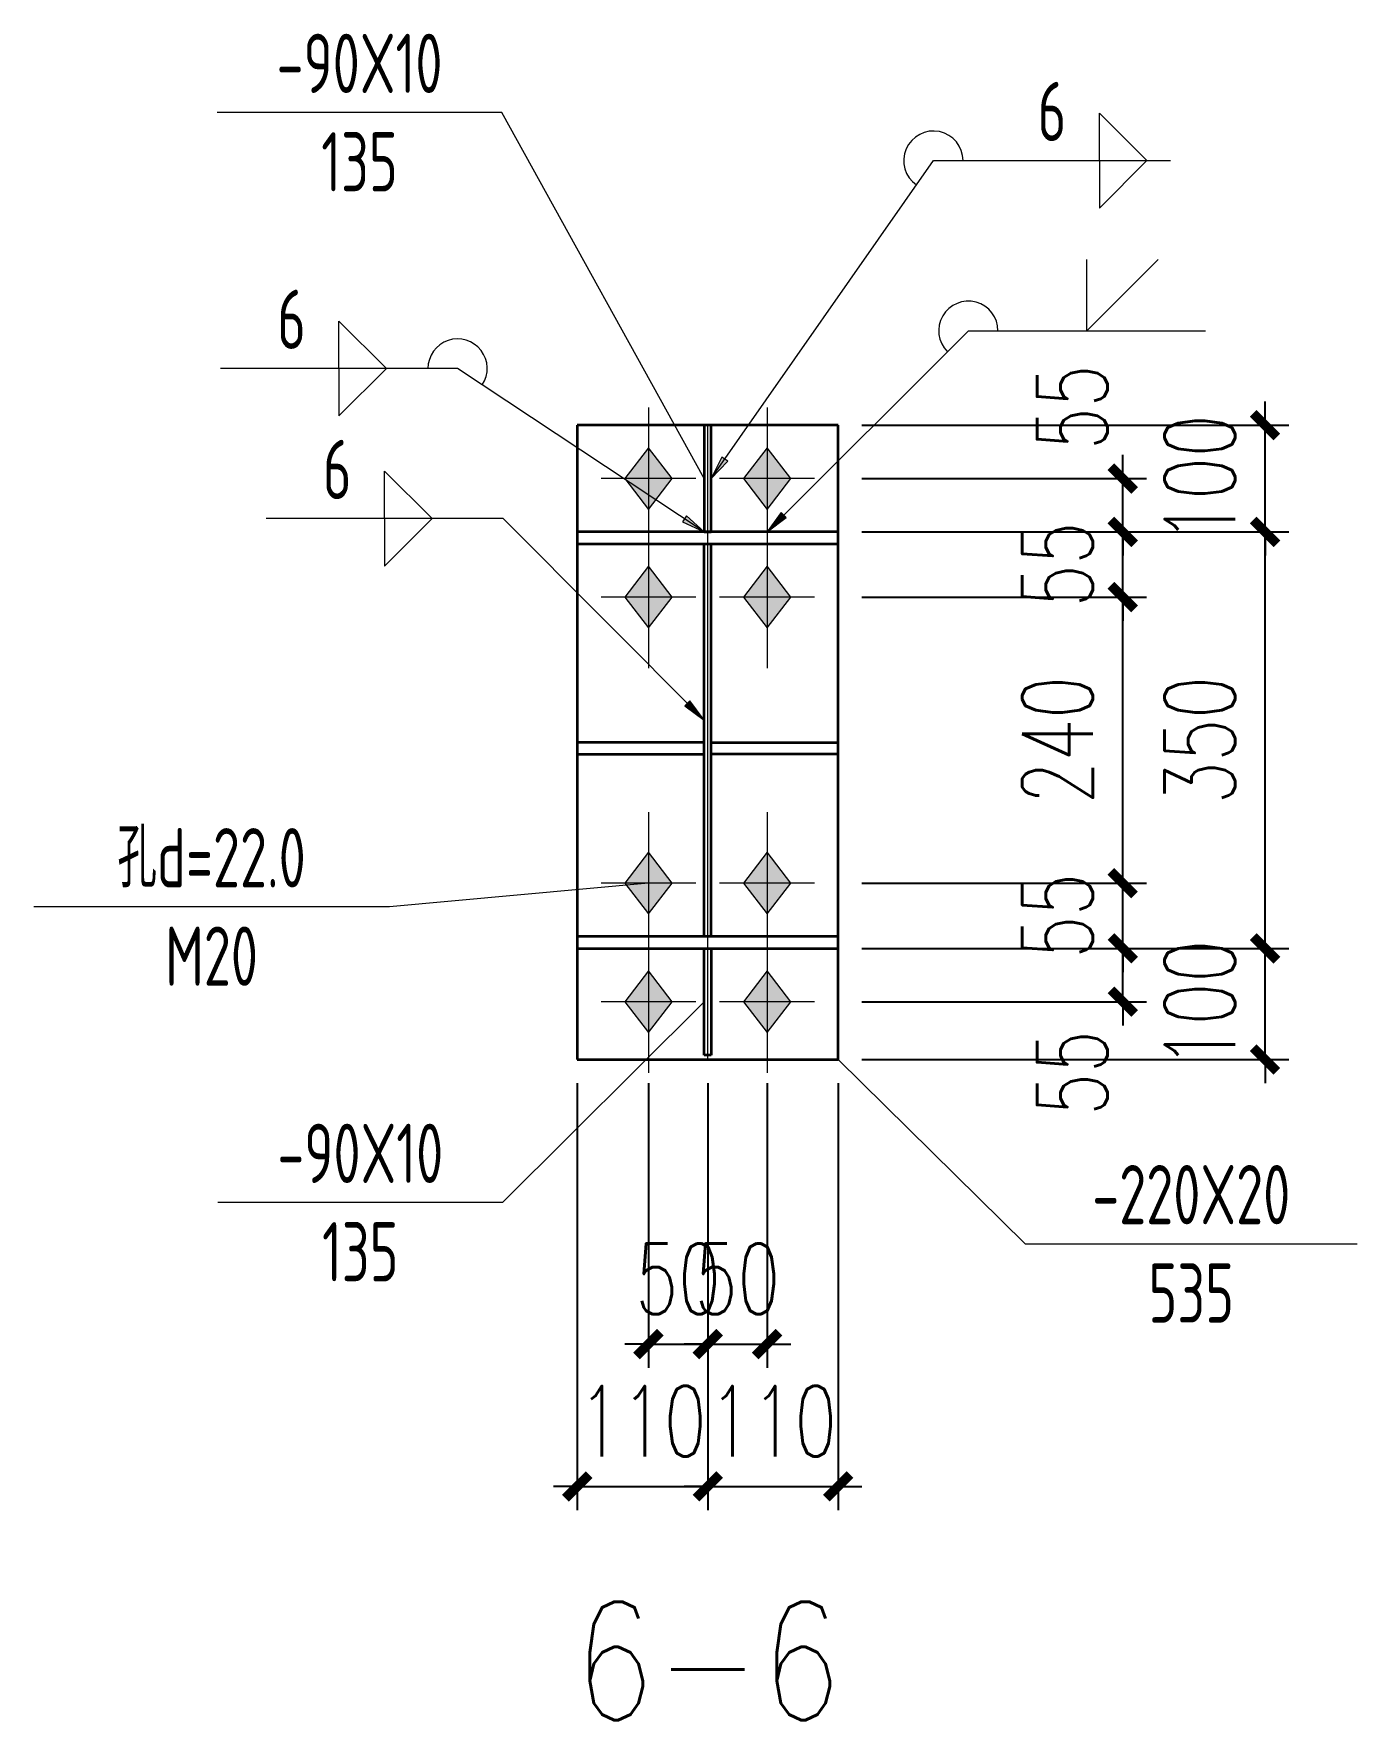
# Model space of a CAD drawing. Extents: x -33967 to 1773478, y -1022458 to -784650.
# Drawn here: x 1744413 to 1749994, y -1014415 to -1007303 of the extents above; entities that cross this region are included whole.
import ezdxf
from ezdxf.enums import TextEntityAlignment as Align

# ---------------------------------------------------------------- set-up
doc = ezdxf.new("R2010")
doc.units = 0
doc.header["$LTSCALE"] = 1000
doc.header["$MEASUREMENT"] = 0
doc.linetypes.add('线型6', pattern=[8.75, 5, -1.25, 1.25, -1.25])
for name, color, linetype, lineweight in [('10', 9, 'Continuous', 18), ('20', 2, 'Continuous', 35), ('焊缝标注', 9, 'Continuous', 18), ('螺栓孔标注', 9, 'Continuous', 18), ('钢板标注', 9, 'Continuous', 18)]:
    doc.layers.add(name, color=color, linetype=linetype, lineweight=lineweight)
doc.layers.add('GL', color=150, linetype='Continuous')
doc.layers.add('PUB_TEXT', color=7, linetype='Continuous')
doc.styles.add('_TCH_DIM_T3', font='SIMPLEX', dxfattribs={"width": 0.705882, "bigfont": 'GBCBIG'})
doc.styles.add('FromPkpm', font='Pkpmeng', dxfattribs={"width": 0.7, "bigfont": 'Pkpmchn'})
doc.styles.add('SIM-TSSC', font='simplex.shx', dxfattribs={"width": 0.8, "bigfont": 'tssdchn.shx'})
doc.dimstyles.new('TCH_100_5', dxfattribs={"dimtxt": 297.5, "dimasz": 100, "dimexe": 100, "dimexo": 100, "dimgap": 126.25, "dimtad": 1, "dimdec": 0, "dimlfac": 0.2, "dimzin": 0, "dimdsep": 46, "dimtxsty": '_TCH_DIM_T3', "dimblk": 'ARCHTICK', "dimcen": 0.09, "dimclrd": 126, "dimclre": 126, "dimclrt": 7, "dimazin": 2, "dimtfac": 1, "dimtdec": 0, "dimtix": 1, "dimtmove": 2, "dimatfit": 3, "dimfxl": 1, "dimtolj": 1, "dimtzin": 0, "dimarcsym": 0})

# ---------------------------------------------------------------- blocks, each defined once
blk = doc.blocks.new('_ArchTick')
at = {"color": 0, "linetype": 'ByBlock', "const_width": 0.4}
blk.add_lwpolyline([(-0.5, -0.5), (0.5, 0.5)], dxfattribs=at)
blk = doc.blocks.new('*D541')
at = {"layer": 'Defpoints', "color": 0, "transparency": 16777216}
for p in [(1747804.8, -1009179), (1749004.8, -1009179), (1747804.8, -1009404)]:
    blk.add_point(p, dxfattribs=at)
at = {"layer": 'GL', "color": 126, "lineweight": -2, "transparency": 16777216}
for p, q in [((1749004.8, -1009179), (1749004.8, -1009079)), ((1747904.8, -1009179), (1749104.8, -1009179)), ((1749004.8, -1009404), (1749004.8, -1009179)), ((1747904.8, -1009404), (1749104.8, -1009404)), ((1749004.8, -1009404), (1749004.8, -1009504))]:
    blk.add_line(p, q, dxfattribs=at)
at = {"layer": 'GL', "color": 126, "lineweight": -2, "transparency": 16777216, "xscale": 100, "yscale": 100, "zscale": 100}
for p, rotation in [((1749004.8, -1009179), 270), ((1749004.8, -1009404), 90)]:
    blk.add_blockref('_ArchTick', p, dxfattribs=dict(at, rotation=rotation))
at = {"layer": 'GL', "color": 7, "transparency": 16777216, "insert": (1748792.3, -1008878.5), "char_height": 297.5, "attachment_point": 5, "rotation": 90, "style": '_TCH_DIM_T3'}
blk.add_mtext('\\A1;55', dxfattribs=at)
blk = doc.blocks.new('*D542')
at = {"layer": 'Defpoints', "color": 0, "transparency": 16777216}
for p in [(1747804.8, -1009404), (1749004.8, -1009404), (1747804.8, -1009679)]:
    blk.add_point(p, dxfattribs=at)
at = {"layer": 'GL', "color": 126, "lineweight": -2, "transparency": 16777216}
for p, q in [((1749004.8, -1009404), (1749004.8, -1009304)), ((1747904.8, -1009404), (1749104.8, -1009404)), ((1749004.8, -1009679), (1749004.8, -1009404)), ((1747904.8, -1009679), (1749104.8, -1009679)), ((1749004.8, -1009679), (1749004.8, -1009779))]:
    blk.add_line(p, q, dxfattribs=at)
at = {"layer": 'GL', "color": 126, "lineweight": -2, "transparency": 16777216, "xscale": 100, "yscale": 100, "zscale": 100}
for p, rotation in [((1749004.8, -1009404), 270), ((1749004.8, -1009679), 90)]:
    blk.add_blockref('_ArchTick', p, dxfattribs=dict(at, rotation=rotation))
at = {"layer": 'GL', "color": 7, "transparency": 16777216, "insert": (1748729.8, -1009541.5), "char_height": 297.5, "attachment_point": 5, "rotation": 90, "style": '_TCH_DIM_T3'}
blk.add_mtext('\\A1;55', dxfattribs=at)
blk = doc.blocks.new('*D543')
at = {"layer": 'Defpoints', "color": 0, "transparency": 16777216}
for p in [(1747804.8, -1011160.2), (1749004.8, -1011160.2), (1747804.8, -1011385.2)]:
    blk.add_point(p, dxfattribs=at)
at = {"layer": 'GL', "color": 126, "lineweight": -2, "transparency": 16777216}
for p, q in [((1749004.8, -1011160.2), (1749004.8, -1011060.2)), ((1747904.8, -1011160.2), (1749104.8, -1011160.2)), ((1749004.8, -1011385.2), (1749004.8, -1011160.2)), ((1747904.8, -1011385.2), (1749104.8, -1011385.2)), ((1749004.8, -1011385.2), (1749004.8, -1011485.2))]:
    blk.add_line(p, q, dxfattribs=at)
at = {"layer": 'GL', "color": 126, "lineweight": -2, "transparency": 16777216, "xscale": 100, "yscale": 100, "zscale": 100}
for p, rotation in [((1749004.8, -1011160.2), 270), ((1749004.8, -1011385.2), 90)]:
    blk.add_blockref('_ArchTick', p, dxfattribs=dict(at, rotation=rotation))
at = {"layer": 'GL', "color": 7, "transparency": 16777216, "insert": (1748792.3, -1011685.7), "char_height": 297.5, "attachment_point": 5, "rotation": 90, "style": '_TCH_DIM_T3'}
blk.add_mtext('\\A1;55', dxfattribs=at)
blk = doc.blocks.new('*D544')
at = {"layer": 'Defpoints', "color": 0, "transparency": 16777216}
for p in [(1747804.8, -1010885.2), (1749004.8, -1010885.2), (1747804.8, -1011160.2)]:
    blk.add_point(p, dxfattribs=at)
at = {"layer": 'GL', "color": 126, "lineweight": -2, "transparency": 16777216}
for p, q in [((1749004.8, -1010885.2), (1749004.8, -1010785.2)), ((1747904.8, -1010885.2), (1749104.8, -1010885.2)), ((1749004.8, -1011160.2), (1749004.8, -1010885.2)), ((1747904.8, -1011160.2), (1749104.8, -1011160.2)), ((1749004.8, -1011160.2), (1749004.8, -1011260.2))]:
    blk.add_line(p, q, dxfattribs=at)
at = {"layer": 'GL', "color": 126, "lineweight": -2, "transparency": 16777216, "xscale": 100, "yscale": 100, "zscale": 100}
for p, rotation in [((1749004.8, -1010885.2), 270), ((1749004.8, -1011160.2), 90)]:
    blk.add_blockref('_ArchTick', p, dxfattribs=dict(at, rotation=rotation))
at = {"layer": 'GL', "color": 7, "transparency": 16777216, "insert": (1748729.8, -1011022.7), "char_height": 297.5, "attachment_point": 5, "rotation": 90, "style": '_TCH_DIM_T3'}
blk.add_mtext('\\A1;55', dxfattribs=at)
blk = doc.blocks.new('*D545')
at = {"layer": 'Defpoints', "color": 0, "transparency": 16777216}
for p in [(1747804.8, -1009679), (1749004.8, -1009679), (1747804.8, -1010885.2)]:
    blk.add_point(p, dxfattribs=at)
at = {"layer": 'GL', "color": 126, "lineweight": -2, "transparency": 16777216}
for p, q in [((1747904.8, -1009679), (1749104.8, -1009679)), ((1749004.8, -1010885.2), (1749004.8, -1009679)), ((1747904.8, -1010885.2), (1749104.8, -1010885.2))]:
    blk.add_line(p, q, dxfattribs=at)
at = {"layer": 'GL', "color": 126, "lineweight": -2, "transparency": 16777216, "xscale": 100, "yscale": 100, "zscale": 100}
for p, rotation in [((1749004.8, -1009679), 90), ((1749004.8, -1010885.2), 270)]:
    blk.add_blockref('_ArchTick', p, dxfattribs=dict(at, rotation=rotation))
at = {"layer": 'GL', "color": 7, "transparency": 16777216, "insert": (1748729.8, -1010282.1), "char_height": 297.5, "attachment_point": 5, "rotation": 90, "style": '_TCH_DIM_T3'}
blk.add_mtext('\\A1;240', dxfattribs=at)
blk = doc.blocks.new('*D546')
at = {"layer": 'Defpoints', "color": 0, "transparency": 16777216}
for p in [(1747004.8, -1011629), (1747254.8, -1011629), (1747254.8, -1012829)]:
    blk.add_point(p, dxfattribs=at)
at = {"layer": 'GL', "color": 126, "lineweight": -2, "transparency": 16777216}
for p, q in [((1747004.8, -1011729), (1747004.8, -1012929)), ((1747254.8, -1011729), (1747254.8, -1012929)), ((1747004.8, -1012829), (1746904.8, -1012829)), ((1747004.8, -1012829), (1747254.8, -1012829)), ((1747254.8, -1012829), (1747354.8, -1012829))]:
    blk.add_line(p, q, dxfattribs=at)
at = {"layer": 'GL', "color": 126, "lineweight": -2, "transparency": 16777216, "xscale": 100, "yscale": 100, "zscale": 100}
blk.add_blockref('_ArchTick', (1747004.8, -1012829), dxfattribs=at)
at = {"layer": 'GL', "color": 126, "lineweight": -2, "transparency": 16777216, "xscale": 100, "yscale": 100, "zscale": 100, "rotation": 180}
blk.add_blockref('_ArchTick', (1747254.8, -1012829), dxfattribs=at)
at = {"layer": 'GL', "color": 7, "transparency": 16777216, "insert": (1747129.8, -1012554), "char_height": 297.5, "attachment_point": 5, "style": '_TCH_DIM_T3'}
blk.add_mtext('\\A1;50', dxfattribs=at)
blk = doc.blocks.new('*D547')
at = {"layer": 'Defpoints', "color": 0, "transparency": 16777216}
for p in [(1747254.8, -1011629), (1747504.8, -1011629), (1747504.8, -1012829)]:
    blk.add_point(p, dxfattribs=at)
at = {"layer": 'GL', "color": 126, "lineweight": -2, "transparency": 16777216}
for p, q in [((1747254.8, -1011729), (1747254.8, -1012929)), ((1747504.8, -1011729), (1747504.8, -1012929)), ((1747254.8, -1012829), (1747154.8, -1012829)), ((1747254.8, -1012829), (1747504.8, -1012829)), ((1747504.8, -1012829), (1747604.8, -1012829))]:
    blk.add_line(p, q, dxfattribs=at)
at = {"layer": 'GL', "color": 126, "lineweight": -2, "transparency": 16777216, "xscale": 100, "yscale": 100, "zscale": 100}
blk.add_blockref('_ArchTick', (1747254.8, -1012829), dxfattribs=at)
at = {"layer": 'GL', "color": 126, "lineweight": -2, "transparency": 16777216, "xscale": 100, "yscale": 100, "zscale": 100, "rotation": 180}
blk.add_blockref('_ArchTick', (1747504.8, -1012829), dxfattribs=at)
at = {"layer": 'GL', "color": 7, "transparency": 16777216, "insert": (1747379.8, -1012554), "char_height": 297.5, "attachment_point": 5, "style": '_TCH_DIM_T3'}
blk.add_mtext('\\A1;50', dxfattribs=at)
blk = doc.blocks.new('*D548')
at = {"layer": 'Defpoints', "color": 0, "transparency": 16777216}
for p in [(1746704.8, -1011629), (1747254.8, -1011629), (1747254.8, -1013429)]:
    blk.add_point(p, dxfattribs=at)
at = {"layer": 'GL', "color": 126, "lineweight": -2, "transparency": 16777216}
for p, q in [((1746704.8, -1011729), (1746704.8, -1013529)), ((1747254.8, -1011729), (1747254.8, -1013529)), ((1746704.8, -1013429), (1746604.8, -1013429)), ((1746704.8, -1013429), (1747254.8, -1013429)), ((1747254.8, -1013429), (1747354.8, -1013429))]:
    blk.add_line(p, q, dxfattribs=at)
at = {"layer": 'GL', "color": 126, "lineweight": -2, "transparency": 16777216, "xscale": 100, "yscale": 100, "zscale": 100}
blk.add_blockref('_ArchTick', (1746704.8, -1013429), dxfattribs=at)
at = {"layer": 'GL', "color": 126, "lineweight": -2, "transparency": 16777216, "xscale": 100, "yscale": 100, "zscale": 100, "rotation": 180}
blk.add_blockref('_ArchTick', (1747254.8, -1013429), dxfattribs=at)
at = {"layer": 'GL', "color": 7, "transparency": 16777216, "insert": (1746979.8, -1013154), "char_height": 297.5, "attachment_point": 5, "style": '_TCH_DIM_T3'}
blk.add_mtext('\\A1;110', dxfattribs=at)
blk = doc.blocks.new('*D549')
at = {"layer": 'Defpoints', "color": 0, "transparency": 16777216}
for p in [(1747254.8, -1011629), (1747804.8, -1011629), (1747804.8, -1013429)]:
    blk.add_point(p, dxfattribs=at)
at = {"layer": 'GL', "color": 126, "lineweight": -2, "transparency": 16777216}
for p, q in [((1747254.8, -1011729), (1747254.8, -1013529)), ((1747804.8, -1011729), (1747804.8, -1013529)), ((1747254.8, -1013429), (1747154.8, -1013429)), ((1747254.8, -1013429), (1747804.8, -1013429)), ((1747804.8, -1013429), (1747904.8, -1013429))]:
    blk.add_line(p, q, dxfattribs=at)
at = {"layer": 'GL', "color": 126, "lineweight": -2, "transparency": 16777216, "xscale": 100, "yscale": 100, "zscale": 100}
blk.add_blockref('_ArchTick', (1747254.8, -1013429), dxfattribs=at)
at = {"layer": 'GL', "color": 126, "lineweight": -2, "transparency": 16777216, "xscale": 100, "yscale": 100, "zscale": 100, "rotation": 180}
blk.add_blockref('_ArchTick', (1747804.8, -1013429), dxfattribs=at)
at = {"layer": 'GL', "color": 7, "transparency": 16777216, "insert": (1747529.8, -1013154), "char_height": 297.5, "attachment_point": 5, "style": '_TCH_DIM_T3'}
blk.add_mtext('\\A1;110', dxfattribs=at)
blk = doc.blocks.new('*D550')
at = {"layer": 'Defpoints', "color": 0, "transparency": 16777216}
for p in [(1747804.8, -1011160.2), (1749604.8, -1011160.2), (1747804.8, -1011629)]:
    blk.add_point(p, dxfattribs=at)
at = {"layer": 'GL', "color": 126, "lineweight": -2, "transparency": 16777216}
for p, q in [((1749604.8, -1011160.2), (1749604.8, -1011060.2)), ((1747904.8, -1011160.2), (1749704.8, -1011160.2)), ((1749604.8, -1011629), (1749604.8, -1011160.2)), ((1747904.8, -1011629), (1749704.8, -1011629)), ((1749604.8, -1011629), (1749604.8, -1011729))]:
    blk.add_line(p, q, dxfattribs=at)
at = {"layer": 'GL', "color": 126, "lineweight": -2, "transparency": 16777216, "xscale": 100, "yscale": 100, "zscale": 100}
for p, rotation in [((1749604.8, -1011160.2), 270), ((1749604.8, -1011629), 90)]:
    blk.add_blockref('_ArchTick', p, dxfattribs=dict(at, rotation=rotation))
at = {"layer": 'GL', "color": 7, "transparency": 16777216, "insert": (1749329.8, -1011394.6), "char_height": 297.5, "attachment_point": 5, "rotation": 90, "style": '_TCH_DIM_T3'}
blk.add_mtext('\\A1;100', dxfattribs=at)
blk = doc.blocks.new('*D551')
at = {"layer": 'Defpoints', "color": 0, "transparency": 16777216}
for p in [(1747804.8, -1009404), (1749604.8, -1009404), (1747804.8, -1011160.2)]:
    blk.add_point(p, dxfattribs=at)
at = {"layer": 'GL', "color": 126, "lineweight": -2, "transparency": 16777216}
for p, q in [((1747904.8, -1009404), (1749704.8, -1009404)), ((1749604.8, -1011160.2), (1749604.8, -1009404)), ((1747904.8, -1011160.2), (1749704.8, -1011160.2))]:
    blk.add_line(p, q, dxfattribs=at)
at = {"layer": 'GL', "color": 126, "lineweight": -2, "transparency": 16777216, "xscale": 100, "yscale": 100, "zscale": 100}
for p, rotation in [((1749604.8, -1009404), 90), ((1749604.8, -1011160.2), 270)]:
    blk.add_blockref('_ArchTick', p, dxfattribs=dict(at, rotation=rotation))
at = {"layer": 'GL', "color": 7, "transparency": 16777216, "insert": (1749329.8, -1010282.1), "char_height": 297.5, "attachment_point": 5, "rotation": 90, "style": '_TCH_DIM_T3'}
blk.add_mtext('\\A1;350', dxfattribs=at)
blk = doc.blocks.new('*D552')
at = {"layer": 'Defpoints', "color": 0, "transparency": 16777216}
for p in [(1747804.8, -1008954), (1749604.8, -1008954), (1747804.8, -1009404)]:
    blk.add_point(p, dxfattribs=at)
at = {"layer": 'GL', "color": 126, "lineweight": -2, "transparency": 16777216}
for p, q in [((1749604.8, -1008954), (1749604.8, -1008854)), ((1747904.8, -1008954), (1749704.8, -1008954)), ((1749604.8, -1009404), (1749604.8, -1008954)), ((1747904.8, -1009404), (1749704.8, -1009404)), ((1749604.8, -1009404), (1749604.8, -1009504))]:
    blk.add_line(p, q, dxfattribs=at)
at = {"layer": 'GL', "color": 126, "lineweight": -2, "transparency": 16777216, "xscale": 100, "yscale": 100, "zscale": 100}
for p, rotation in [((1749604.8, -1008954), 270), ((1749604.8, -1009404), 90)]:
    blk.add_blockref('_ArchTick', p, dxfattribs=dict(at, rotation=rotation))
at = {"layer": 'GL', "color": 7, "transparency": 16777216, "insert": (1749329.8, -1009179), "char_height": 297.5, "attachment_point": 5, "rotation": 90, "style": '_TCH_DIM_T3'}
blk.add_mtext('\\A1;100', dxfattribs=at)

msp = doc.modelspace()

# ---------------------------------------------------------------- hatches: boundary and pattern name
at = {"layer": '10', "transparency": 33554687}
for points in [[(1747004.8, -1009049), (1746904.8, -1009179), (1747004.8, -1009309), (1747104.8, -1009179)], [(1747504.8, -1009049), (1747404.8, -1009179), (1747504.8, -1009309), (1747604.8, -1009179)], [(1747004.8, -1009549), (1746904.8, -1009679), (1747004.8, -1009809), (1747104.8, -1009679)], [(1747504.8, -1009549), (1747404.8, -1009679), (1747504.8, -1009809), (1747604.8, -1009679)], [(1747004.8, -1010755.2), (1746904.8, -1010885.2), (1747004.8, -1011015.2), (1747104.8, -1010885.2)], [(1747504.8, -1010755.2), (1747404.8, -1010885.2), (1747504.8, -1011015.2), (1747604.8, -1010885.2)], [(1747004.8, -1011255.2), (1746904.8, -1011385.2), (1747004.8, -1011515.2), (1747104.8, -1011385.2)], [(1747504.8, -1011255.2), (1747404.8, -1011385.2), (1747504.8, -1011515.2), (1747604.8, -1011385.2)]]:
    msp.add_hatch(color=1, dxfattribs=at).paths.add_polyline_path(points)
at = {"layer": '焊缝标注', "transparency": 33554687}
for points in [[(1747269.8, -1009179), (1747339.3, -1009105.6), (1747314.7, -1009088.4)], [(1747239.8, -1009404), (1747164.7, -1009336.2), (1747148.1, -1009361.3)], [(1747504.8, -1009404), (1747586.1, -1009343.9), (1747564.9, -1009322.7)], [(1747239.8, -1010197.6), (1747179.8, -1010116.2), (1747158.5, -1010137.4)]]:
    msp.add_hatch(color=256, dxfattribs=at).paths.add_polyline_path(points)

# ---------------------------------------------------------------- linework, layer by layer
at = {"layer": '10', "color": 9, "lineweight": 18}
for p, q in [((1747004.8, -1008879), (1747004.8, -1009479)), ((1747504.8, -1008879), (1747504.8, -1009479)), ((1747204.8, -1009179), (1746804.8, -1009179)), ((1747704.8, -1009179), (1747304.8, -1009179)), ((1747004.8, -1009379), (1747004.8, -1009979)), ((1747504.8, -1009379), (1747504.8, -1009979)), ((1747204.8, -1009679), (1746804.8, -1009679)), ((1747704.8, -1009679), (1747304.8, -1009679)), ((1747004.8, -1010585.2), (1747004.8, -1011185.2)), ((1747504.8, -1010585.2), (1747504.8, -1011185.2)), ((1747204.8, -1010885.2), (1746804.8, -1010885.2)), ((1747704.8, -1010885.2), (1747304.8, -1010885.2)), ((1747004.8, -1011085.2), (1747004.8, -1011685.2)), ((1747504.8, -1011085.2), (1747504.8, -1011685.2)), ((1747204.8, -1011385.2), (1746804.8, -1011385.2)), ((1747704.8, -1011385.2), (1747304.8, -1011385.2))]:
    msp.add_line(p, q, dxfattribs=at)
at = {"layer": '10', "linetype": '线型6', "lineweight": 18}
msp.add_line((1747254.8, -1011634), (1747254.8, -1008949), dxfattribs=at)
at = {"layer": '10', "color": 3, "lineweight": 35}
for p, q in [((1747804.8, -1009404), (1746704.8, -1009404)), ((1746704.8, -1009404), (1746704.8, -1009454)), ((1747804.8, -1009454), (1747804.8, -1009404)), ((1746704.8, -1009454), (1747804.8, -1009454)), ((1747239.8, -1011110.2), (1747239.8, -1009454)), ((1747269.8, -1011110.2), (1747269.8, -1009454)), ((1747804.8, -1011110.2), (1746704.8, -1011110.2)), ((1746704.8, -1011110.2), (1746704.8, -1011160.2)), ((1747804.8, -1011160.2), (1747804.8, -1011110.2)), ((1746704.8, -1011160.2), (1747804.8, -1011160.2))]:
    msp.add_line(p, q, dxfattribs=at)
at = {"layer": '10', "color": 1, "linetype": 'Continuous'}
for points in [[(1747004.8, -1009049), (1746904.8, -1009179), (1747004.8, -1009309), (1747104.8, -1009179)], [(1747504.8, -1009049), (1747404.8, -1009179), (1747504.8, -1009309), (1747604.8, -1009179)], [(1747004.8, -1009549), (1746904.8, -1009679), (1747004.8, -1009809), (1747104.8, -1009679)], [(1747504.8, -1009549), (1747404.8, -1009679), (1747504.8, -1009809), (1747604.8, -1009679)], [(1747004.8, -1010755.2), (1746904.8, -1010885.2), (1747004.8, -1011015.2), (1747104.8, -1010885.2)], [(1747504.8, -1010755.2), (1747404.8, -1010885.2), (1747504.8, -1011015.2), (1747604.8, -1010885.2)], [(1747004.8, -1011255.2), (1746904.8, -1011385.2), (1747004.8, -1011515.2), (1747104.8, -1011385.2)], [(1747504.8, -1011255.2), (1747404.8, -1011385.2), (1747504.8, -1011515.2), (1747604.8, -1011385.2)]]:
    msp.add_lwpolyline(points, close=True, dxfattribs=at)
at = {"layer": '20', "lineweight": 35}
for p, q in [((1747804.8, -1008954), (1746704.8, -1008954)), ((1746704.8, -1008954), (1746704.8, -1011629)), ((1747269.8, -1008954), (1747239.8, -1008954)), ((1747239.8, -1008954), (1747239.8, -1009404)), ((1747269.8, -1009404), (1747269.8, -1008954)), ((1747804.8, -1011629), (1747804.8, -1008954)), ((1747239.8, -1009404), (1747269.8, -1009404)), ((1747239.8, -1010291.5), (1746704.8, -1010291.5)), ((1746704.8, -1010341.5), (1747239.8, -1010341.5)), ((1747269.8, -1010291.5), (1747804.8, -1010291.5)), ((1747804.8, -1010341.5), (1747269.8, -1010341.5)), ((1747239.8, -1011160.2), (1747269.8, -1011160.2)), ((1747239.8, -1011610.2), (1747239.8, -1011160.2)), ((1747269.8, -1011160.2), (1747269.8, -1011610.2)), ((1746704.8, -1011629), (1747804.8, -1011629)), ((1747269.8, -1011610.2), (1747239.8, -1011610.2))]:
    msp.add_line(p, q, dxfattribs=at)
at = {"layer": '焊缝标注', "lineweight": 18}
for p, q in [((1748906.3, -1007638.3), (1749106.3, -1007838.3)), ((1748906.3, -1007838.3), (1748906.3, -1007638.3)), ((1747269.8, -1009179), (1748206.3, -1007838.3)), ((1748206.3, -1007838.3), (1749206.3, -1007838.3)), ((1748906.3, -1008038.3), (1749106.3, -1007838.3)), ((1748906.3, -1007838.3), (1748906.3, -1008038.3)), ((1748853.6, -1008555.8), (1748853.6, -1008255.8)), ((1748853.6, -1008555.8), (1749153.6, -1008255.8)), ((1745899.8, -1008714.9), (1745699.8, -1008514.9)), ((1745699.8, -1008714.9), (1745699.8, -1008514.9)), ((1747504.8, -1009404), (1748353.6, -1008555.8)), ((1748353.6, -1008555.8), (1749353.6, -1008555.8)), ((1746199.8, -1008714.9), (1745199.8, -1008714.9)), ((1745899.8, -1008714.9), (1745699.8, -1008914.9)), ((1745699.8, -1008714.9), (1745699.8, -1008914.9)), ((1747239.8, -1009404), (1746199.8, -1008714.9)), ((1746092.3, -1009348.1), (1745892.3, -1009148.1)), ((1745892.3, -1009348.1), (1745892.3, -1009148.1)), ((1746392.3, -1009348.1), (1745392.3, -1009348.1)), ((1746092.3, -1009348.1), (1745892.3, -1009548.1)), ((1745892.3, -1009348.1), (1745892.3, -1009548.1)), ((1747239.8, -1010197.6), (1746392.3, -1009348.1))]:
    msp.add_line(p, q, dxfattribs=at)
at = {"layer": '焊缝标注', "linetype": 'Continuous'}
for points in [[(1747269.8, -1009179), (1747339.3, -1009105.6), (1747314.7, -1009088.4)], [(1747239.8, -1009404), (1747164.7, -1009336.2), (1747148.1, -1009361.3)], [(1747504.8, -1009404), (1747586.1, -1009343.9), (1747564.9, -1009322.7)], [(1747239.8, -1010197.6), (1747179.8, -1010116.2), (1747158.5, -1010137.4)]]:
    msp.add_lwpolyline(points, close=True, dxfattribs=at)
at = {"layer": '焊缝标注', "lineweight": 18}
for centre, start, end in [((1748206.3, -1007838.3), 0, 235.06311), ((1748353.6, -1008555.8), 0, 224.97719), ((1746199.8, -1008714.9), 326.47308, 180)]:
    msp.add_arc(centre, 125, start, end, dxfattribs=at)
at = {"layer": '螺栓孔标注', "lineweight": 18}
for p, q in [((1747004.8, -1010885.2), (1745912.6, -1010985.5)), ((1745912.6, -1010985.5), (1744412.6, -1010985.5))]:
    msp.add_line(p, q, dxfattribs=at)
at = {"layer": '螺栓孔标注', "const_width": 0.1}
msp.add_lwpolyline([(1747004.8, -1010885.2, 1), (1747004.7, -1010885.2, 1)], format="xyb", close=True, dxfattribs=at)
at = {"layer": '钢板标注', "lineweight": 18}
for p, q in [((1746386.4, -1007635.6), (1745186.4, -1007635.6)), ((1747239.8, -1009179), (1746386.4, -1007635.6)), ((1747239.8, -1011385.2), (1746389.6, -1012232.1)), ((1747804.8, -1011629), (1748593.5, -1012406.2)), ((1746389.6, -1012232.1), (1745189.6, -1012232.1)), ((1748593.5, -1012406.2), (1749993.5, -1012406.2))]:
    msp.add_line(p, q, dxfattribs=at)
at = {"layer": '钢板标注', "const_width": 0.1}
for points in [[(1747239.8, -1009179, 1), (1747239.7, -1009179, 1)], [(1747239.8, -1011385.2, 1), (1747239.7, -1011385.2, 1)], [(1747804.8, -1011629, 1), (1747804.7, -1011629, 1)]]:
    msp.add_lwpolyline(points, format="xyb", close=True, dxfattribs=at)

# ---------------------------------------------------------------- texts
at = {"layer": 'PUB_TEXT', "linetype": 'ByBlock', "transparency": 16777216, "style": 'SIM-TSSC', "width": 0.8}
msp.add_text('6-6', height=500, dxfattribs=at).set_placement((1747254.8, -1014165.3), align=Align.MIDDLE_CENTER)
at = {"layer": '焊缝标注', "lineweight": 25, "style": 'FromPkpm', "width": 0.7}
for p in [(1748706.3, -1007755.8), (1745499.8, -1008632.4), (1745692.3, -1009265.6)]:
    msp.add_text('6', height=250, dxfattribs=at).set_placement(p, align=Align.CENTER)
at = {"layer": '螺栓孔标注', "lineweight": 25, "style": 'FromPkpm', "width": 0.7}
msp.add_text('孔d=22.0', height=250, dxfattribs=at).set_placement((1745162.6, -1010903), align=Align.CENTER)
msp.add_text('M20', height=250, dxfattribs=at).set_placement((1745162.6, -1011068), align=Align.TOP_CENTER)
at = {"layer": '钢板标注', "lineweight": 25, "style": 'FromPkpm', "width": 0.7}
for s, p in [('-90X10', (1745786.4, -1007553.1)), ('-90X10', (1745789.6, -1012149.6)), ('-220X20', (1749293.5, -1012323.7))]:
    msp.add_text(s, height=250, dxfattribs=at).set_placement(p, align=Align.CENTER)
for s, p in [('135', (1745786.4, -1007718.1)), ('135', (1745789.6, -1012314.6)), ('535', (1749293.5, -1012488.7))]:
    msp.add_text(s, height=250, dxfattribs=at).set_placement(p, align=Align.TOP_CENTER)

# ---------------------------------------------------------------- dimensions: what is measured, and where the dimension line sits
at = {"layer": 'GL'}
for base, p1, p2, picture, middle in [((1749004.8, -1009179), (1747804.8, -1009404), (1747804.8, -1009179), '*D541', (1748792.3, -1008878.5)), ((1749004.8, -1011160.2), (1747804.8, -1011385.2), (1747804.8, -1011160.2), '*D543', (1748792.3, -1011685.7))]:
    dim = msp.add_linear_dim(base=base, p1=p1, p2=p2, angle=90, text='55', dimstyle='TCH_100_5', dxfattribs=at)
    dim.commit()
    dim.dimension.update_dxf_attribs({"geometry": picture, "text_midpoint": middle, "dimtype": 128})
for base, p1, p2, text, picture, middle in [((1749604.8, -1008954), (1747804.8, -1009404), (1747804.8, -1008954), '100', '*D552', (1749329.8, -1009179)), ((1749004.8, -1009404), (1747804.8, -1009679), (1747804.8, -1009404), '55', '*D542', (1748729.8, -1009541.5)), ((1749604.8, -1009404), (1747804.8, -1011160.2), (1747804.8, -1009404), '350', '*D551', (1749329.8, -1010282.1)), ((1749004.8, -1009679), (1747804.8, -1010885.2), (1747804.8, -1009679), '240', '*D545', (1748729.8, -1010282.1)), ((1749004.8, -1010885.2), (1747804.8, -1011160.2), (1747804.8, -1010885.2), '55', '*D544', (1748729.8, -1011022.7)), ((1749604.8, -1011160.2), (1747804.8, -1011629), (1747804.8, -1011160.2), '100', '*D550', (1749329.8, -1011394.6))]:
    dim = msp.add_linear_dim(base=base, p1=p1, p2=p2, angle=90, text=text, dimstyle='TCH_100_5', dxfattribs=at)
    dim.commit()
    dim.dimension.update_dxf_attribs({"geometry": picture, "text_midpoint": middle})
for base, p1, p2, text, picture, middle in [((1747254.8, -1013429), (1746704.8, -1011629), (1747254.8, -1011629), '110', '*D548', (1746979.8, -1013154)), ((1747254.8, -1012829), (1747004.8, -1011629), (1747254.8, -1011629), '50', '*D546', (1747129.8, -1012554)), ((1747504.8, -1012829), (1747254.8, -1011629), (1747504.8, -1011629), '50', '*D547', (1747379.8, -1012554)), ((1747804.8, -1013429), (1747254.8, -1011629), (1747804.8, -1011629), '110', '*D549', (1747529.8, -1013154))]:
    dim = msp.add_linear_dim(base=base, p1=p1, p2=p2, text=text, dimstyle='TCH_100_5', dxfattribs=at)
    dim.commit()
    dim.dimension.update_dxf_attribs({"geometry": picture, "text_midpoint": middle})

doc.saveas('drawing.dxf')
